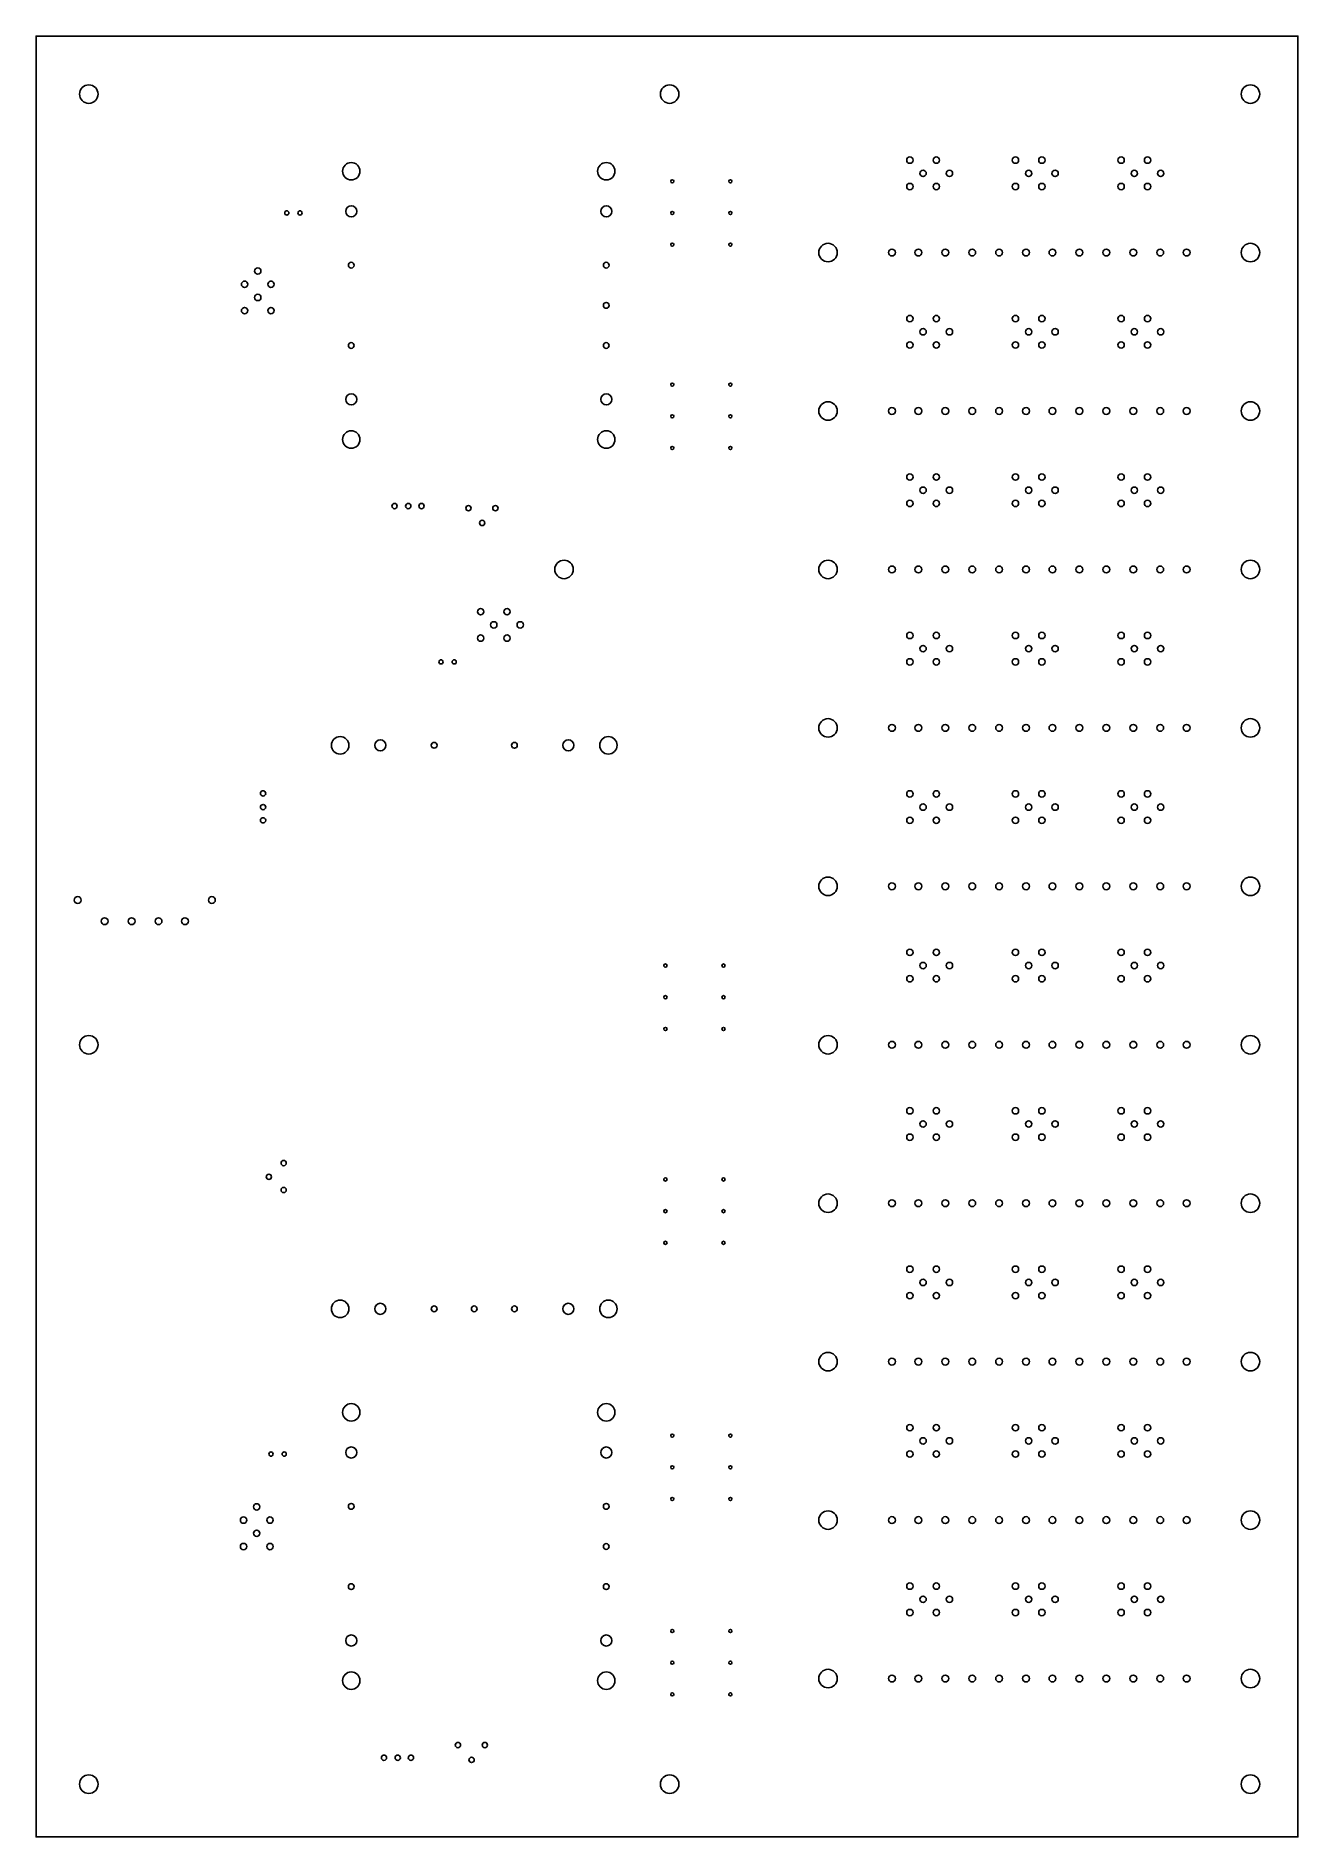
# Model space of a CAD drawing. Extents: x 360 to 599, y 340 to 681.
import ezdxf

# ---------------------------------------------------------------- set-up
doc = ezdxf.new("R2010")
doc.units = 0
doc.layers.get('0').update_dxf_attribs({"linetype": 'CONTINUOUS'})
doc.layers.add('_BOARD', color=254, linetype='CONTINUOUS')
doc.layers.add('_DRILL', color=251, linetype='CONTINUOUS')

# ---------------------------------------------------------------- blocks, each defined once
blk = doc.blocks.new('_HOLE')
blk.add_circle((0, 0), 0.5)

msp = doc.modelspace()

# ---------------------------------------------------------------- linework, layer by layer
at = {"layer": '_BOARD', "color": 3}
msp.add_lwpolyline([(360, 340), (599, 340), (599, 340), (599, 681), (599, 681), (360, 681), (360, 681), (360, 340), (360, 340)], close=True, dxfattribs=at)

# ---------------------------------------------------------------- block references
at = {"layer": '_DRILL'}
for p, xscale, yscale in [((370, 670), 3.5, 3.5), ((480, 670), 3.5, 3.5), ((590, 670), 3.5, 3.5), ((419.7, 655.4), 3.3, 3.3), ((468, 655.4), 3.3, 3.3), ((525.5, 657.5), 1.2, 1.2), ((528, 655), 1.2, 1.2), ((530.5, 657.5), 1.2, 1.2), ((533, 655), 1.2, 1.2), ((545.5, 657.5), 1.2, 1.2), ((548, 655), 1.2, 1.2), ((550.5, 657.5), 1.2, 1.2), ((553, 655), 1.2, 1.2), ((565.5, 657.5), 1.2, 1.2), ((568, 655), 1.2, 1.2), ((570.5, 657.5), 1.2, 1.2), ((573, 655), 1.2, 1.2), ((480.5, 653.5), 0.6, 0.6), ((491.5, 653.5), 0.6, 0.6), ((525.5, 652.5), 1.2, 1.2), ((530.5, 652.5), 1.2, 1.2), ((545.5, 652.5), 1.2, 1.2), ((550.5, 652.5), 1.2, 1.2), ((565.5, 652.5), 1.2, 1.2), ((570.5, 652.5), 1.2, 1.2), ((419.7, 647.8), 2.1, 2.1), ((468, 647.8), 2.1, 2.1), ((407.5, 647.5), 0.8, 0.8), ((410, 647.5), 0.8, 0.8), ((480.5, 647.5), 0.6, 0.6), ((491.5, 647.5), 0.6, 0.6), ((480.5, 641.5), 0.6, 0.6), ((491.5, 641.5), 0.6, 0.6), ((510, 640), 3.5, 3.5), ((590, 640), 3.5, 3.5), ((419.7, 637.6), 1.1, 1.1), ((468, 637.6), 1.1, 1.1), ((522.1, 640), 1.3, 1.3), ((527.1, 640), 1.3, 1.3), ((532.2, 640), 1.3, 1.3), ((537.3, 640), 1.3, 1.3), ((542.4, 640), 1.3, 1.3), ((547.5, 640), 1.3, 1.3), ((552.5, 640), 1.3, 1.3), ((557.6, 640), 1.3, 1.3), ((562.7, 640), 1.3, 1.3), ((567.8, 640), 1.3, 1.3), ((572.9, 640), 1.3, 1.3), ((577.9, 640), 1.3, 1.3), ((399.5, 634), 1.2, 1.2), ((402, 636.5), 1.2, 1.2), ((404.5, 634), 1.2, 1.2), ((402, 631.5), 1.2, 1.2), ((399.5, 629), 1.2, 1.2), ((404.5, 629), 1.2, 1.2), ((468, 630), 1.1, 1.1), ((525.5, 627.5), 1.2, 1.2), ((530.5, 627.5), 1.2, 1.2), ((545.5, 627.5), 1.2, 1.2), ((550.5, 627.5), 1.2, 1.2), ((565.5, 627.5), 1.2, 1.2), ((570.5, 627.5), 1.2, 1.2), ((528, 625), 1.2, 1.2), ((533, 625), 1.2, 1.2), ((548, 625), 1.2, 1.2), ((553, 625), 1.2, 1.2), ((568, 625), 1.2, 1.2), ((573, 625), 1.2, 1.2), ((419.7, 622.4), 1.1, 1.1), ((468, 622.4), 1.1, 1.1), ((525.5, 622.5), 1.2, 1.2), ((530.5, 622.5), 1.2, 1.2), ((545.5, 622.5), 1.2, 1.2), ((550.5, 622.5), 1.2, 1.2), ((565.5, 622.5), 1.2, 1.2), ((570.5, 622.5), 1.2, 1.2), ((480.5, 615), 0.6, 0.6), ((491.5, 615), 0.6, 0.6), ((419.7, 612.2), 2.1, 2.1), ((468, 612.2), 2.1, 2.1), ((510, 610), 3.5, 3.5), ((522.1, 610), 1.3, 1.3), ((527.1, 610), 1.3, 1.3), ((532.2, 610), 1.3, 1.3), ((537.3, 610), 1.3, 1.3), ((542.4, 610), 1.3, 1.3), ((547.5, 610), 1.3, 1.3), ((552.5, 610), 1.3, 1.3), ((557.6, 610), 1.3, 1.3), ((562.7, 610), 1.3, 1.3), ((567.8, 610), 1.3, 1.3), ((572.9, 610), 1.3, 1.3), ((577.9, 610), 1.3, 1.3), ((590, 610), 3.5, 3.5), ((480.5, 609), 0.6, 0.6), ((491.5, 609), 0.6, 0.6), ((419.7, 604.6), 3.3, 3.3), ((468, 604.6), 3.3, 3.3), ((480.5, 603), 0.6, 0.6), ((491.5, 603), 0.6, 0.6), ((525.5, 597.5), 1.2, 1.2), ((530.5, 597.5), 1.2, 1.2), ((545.5, 597.5), 1.2, 1.2), ((550.5, 597.5), 1.2, 1.2), ((565.5, 597.5), 1.2, 1.2), ((570.5, 597.5), 1.2, 1.2), ((528, 595), 1.2, 1.2), ((533, 595), 1.2, 1.2), ((548, 595), 1.2, 1.2), ((553, 595), 1.2, 1.2), ((568, 595), 1.2, 1.2), ((573, 595), 1.2, 1.2), ((525.5, 592.5), 1.2, 1.2), ((530.5, 592.5), 1.2, 1.2), ((545.5, 592.5), 1.2, 1.2), ((550.5, 592.5), 1.2, 1.2), ((565.5, 592.5), 1.2, 1.2), ((570.5, 592.5), 1.2, 1.2), ((460, 580), 3.5, 3.5), ((510, 580), 3.5, 3.5), ((522.1, 580), 1.3, 1.3), ((527.1, 580), 1.3, 1.3), ((532.2, 580), 1.3, 1.3), ((537.3, 580), 1.3, 1.3), ((542.4, 580), 1.3, 1.3), ((547.5, 580), 1.3, 1.3), ((552.5, 580), 1.3, 1.3), ((557.6, 580), 1.3, 1.3), ((562.7, 580), 1.3, 1.3), ((567.8, 580), 1.3, 1.3), ((572.9, 580), 1.3, 1.3), ((577.9, 580), 1.3, 1.3), ((590, 580), 3.5, 3.5), ((444.2, 572), 1.2, 1.2), ((446.7, 569.5), 1.2, 1.2), ((449.2, 572), 1.2, 1.2), ((451.7, 569.5), 1.2, 1.2), ((444.2, 567), 1.2, 1.2), ((449.2, 567), 1.2, 1.2), ((525.5, 567.5), 1.2, 1.2), ((530.5, 567.5), 1.2, 1.2), ((545.5, 567.5), 1.2, 1.2), ((550.5, 567.5), 1.2, 1.2), ((565.5, 567.5), 1.2, 1.2), ((570.5, 567.5), 1.2, 1.2), ((436.7, 562.5), 0.8, 0.8), ((439.2, 562.5), 0.8, 0.8), ((525.5, 562.5), 1.2, 1.2), ((528, 565), 1.2, 1.2), ((530.5, 562.5), 1.2, 1.2), ((533, 565), 1.2, 1.2), ((545.5, 562.5), 1.2, 1.2), ((548, 565), 1.2, 1.2), ((550.5, 562.5), 1.2, 1.2), ((553, 565), 1.2, 1.2), ((565.5, 562.5), 1.2, 1.2), ((568, 565), 1.2, 1.2), ((570.5, 562.5), 1.2, 1.2), ((573, 565), 1.2, 1.2), ((510, 550), 3.5, 3.5), ((522.1, 550), 1.3, 1.3), ((527.1, 550), 1.3, 1.3), ((532.2, 550), 1.3, 1.3), ((537.3, 550), 1.3, 1.3), ((542.4, 550), 1.3, 1.3), ((547.5, 550), 1.3, 1.3), ((552.5, 550), 1.3, 1.3), ((557.6, 550), 1.3, 1.3), ((562.7, 550), 1.3, 1.3), ((567.8, 550), 1.3, 1.3), ((572.9, 550), 1.3, 1.3), ((577.9, 550), 1.3, 1.3), ((590, 550), 3.5, 3.5), ((417.6, 546.7), 3.3, 3.3), ((425.2, 546.7), 2.1, 2.1), ((435.4, 546.7), 1.1, 1.1), ((450.6, 546.7), 1.1, 1.1), ((460.8, 546.7), 2.1, 2.1), ((468.4, 546.7), 3.3, 3.3), ((525.5, 537.5), 1.2, 1.2), ((528, 535), 1.2, 1.2), ((530.5, 537.5), 1.2, 1.2), ((533, 535), 1.2, 1.2), ((545.5, 537.5), 1.2, 1.2), ((548, 535), 1.2, 1.2), ((550.5, 537.5), 1.2, 1.2), ((553, 535), 1.2, 1.2), ((565.5, 537.5), 1.2, 1.2), ((568, 535), 1.2, 1.2), ((570.5, 537.5), 1.2, 1.2), ((573, 535), 1.2, 1.2), ((525.5, 532.5), 1.2, 1.2), ((530.5, 532.5), 1.2, 1.2), ((545.5, 532.5), 1.2, 1.2), ((550.5, 532.5), 1.2, 1.2), ((565.5, 532.5), 1.2, 1.2), ((570.5, 532.5), 1.2, 1.2), ((510, 520), 3.5, 3.5), ((590, 520), 3.5, 3.5), ((522.1, 520), 1.3, 1.3), ((527.1, 520), 1.3, 1.3), ((532.2, 520), 1.3, 1.3), ((537.3, 520), 1.3, 1.3), ((542.4, 520), 1.3, 1.3), ((547.5, 520), 1.3, 1.3), ((552.5, 520), 1.3, 1.3), ((557.6, 520), 1.3, 1.3), ((562.7, 520), 1.3, 1.3), ((567.8, 520), 1.3, 1.3), ((572.9, 520), 1.3, 1.3), ((577.9, 520), 1.3, 1.3), ((367.9, 517.4), 1.3, 1.3), ((393.3, 517.4), 1.3, 1.3), ((373, 513.4), 1.3, 1.3), ((378.1, 513.4), 1.3, 1.3), ((383.2, 513.4), 1.3, 1.3), ((388.2, 513.4), 1.3, 1.3), ((525.5, 507.5), 1.2, 1.2), ((530.5, 507.5), 1.2, 1.2), ((545.5, 507.5), 1.2, 1.2), ((550.5, 507.5), 1.2, 1.2), ((565.5, 507.5), 1.2, 1.2), ((570.5, 507.5), 1.2, 1.2), ((479.2, 505), 0.6, 0.6), ((490.2, 505), 0.6, 0.6), ((528, 505), 1.2, 1.2), ((533, 505), 1.2, 1.2), ((548, 505), 1.2, 1.2), ((553, 505), 1.2, 1.2), ((568, 505), 1.2, 1.2), ((573, 505), 1.2, 1.2), ((525.5, 502.5), 1.2, 1.2), ((530.5, 502.5), 1.2, 1.2), ((545.5, 502.5), 1.2, 1.2), ((550.5, 502.5), 1.2, 1.2), ((565.5, 502.5), 1.2, 1.2), ((570.5, 502.5), 1.2, 1.2), ((479.2, 499), 0.6, 0.6), ((490.2, 499), 0.6, 0.6), ((370, 490), 3.5, 3.5), ((479.2, 493), 0.6, 0.6), ((490.2, 493), 0.6, 0.6), ((510, 490), 3.5, 3.5), ((590, 490), 3.5, 3.5), ((522.1, 490), 1.3, 1.3), ((527.1, 490), 1.3, 1.3), ((532.2, 490), 1.3, 1.3), ((537.3, 490), 1.3, 1.3), ((542.4, 490), 1.3, 1.3), ((547.5, 490), 1.3, 1.3), ((552.5, 490), 1.3, 1.3), ((557.6, 490), 1.3, 1.3), ((562.7, 490), 1.3, 1.3), ((567.8, 490), 1.3, 1.3), ((572.9, 490), 1.3, 1.3), ((577.9, 490), 1.3, 1.3), ((525.5, 477.5), 1.2, 1.2), ((530.5, 477.5), 1.2, 1.2), ((545.5, 477.5), 1.2, 1.2), ((550.5, 477.5), 1.2, 1.2), ((565.5, 477.5), 1.2, 1.2), ((570.5, 477.5), 1.2, 1.2), ((528, 475), 1.2, 1.2), ((533, 475), 1.2, 1.2), ((548, 475), 1.2, 1.2), ((553, 475), 1.2, 1.2), ((568, 475), 1.2, 1.2), ((573, 475), 1.2, 1.2), ((525.5, 472.5), 1.2, 1.2), ((530.5, 472.5), 1.2, 1.2), ((545.5, 472.5), 1.2, 1.2), ((550.5, 472.5), 1.2, 1.2), ((565.5, 472.5), 1.2, 1.2), ((570.5, 472.5), 1.2, 1.2), ((479.2, 464.5), 0.6, 0.6), ((490.2, 464.5), 0.6, 0.6), ((510, 460), 3.5, 3.5), ((522.1, 460), 1.3, 1.3), ((527.1, 460), 1.3, 1.3), ((532.2, 460), 1.3, 1.3), ((537.3, 460), 1.3, 1.3), ((542.4, 460), 1.3, 1.3), ((547.5, 460), 1.3, 1.3), ((552.5, 460), 1.3, 1.3), ((557.6, 460), 1.3, 1.3), ((562.7, 460), 1.3, 1.3), ((567.8, 460), 1.3, 1.3), ((572.9, 460), 1.3, 1.3), ((577.9, 460), 1.3, 1.3), ((590, 460), 3.5, 3.5), ((479.2, 458.5), 0.6, 0.6), ((490.2, 458.5), 0.6, 0.6), ((479.2, 452.5), 0.6, 0.6), ((490.2, 452.5), 0.6, 0.6), ((525.5, 447.5), 1.2, 1.2), ((530.5, 447.5), 1.2, 1.2), ((545.5, 447.5), 1.2, 1.2), ((550.5, 447.5), 1.2, 1.2), ((565.5, 447.5), 1.2, 1.2), ((570.5, 447.5), 1.2, 1.2), ((528, 445), 1.2, 1.2), ((533, 445), 1.2, 1.2), ((548, 445), 1.2, 1.2), ((553, 445), 1.2, 1.2), ((568, 445), 1.2, 1.2), ((573, 445), 1.2, 1.2), ((417.6, 440), 3.3, 3.3), ((425.2, 440), 2.1, 2.1), ((435.4, 440), 1.1, 1.1), ((443, 440), 1.1, 1.1), ((450.6, 440), 1.1, 1.1), ((460.8, 440), 2.1, 2.1), ((468.4, 440), 3.3, 3.3), ((525.5, 442.5), 1.2, 1.2), ((530.5, 442.5), 1.2, 1.2), ((545.5, 442.5), 1.2, 1.2), ((550.5, 442.5), 1.2, 1.2), ((565.5, 442.5), 1.2, 1.2), ((570.5, 442.5), 1.2, 1.2), ((510, 430), 3.5, 3.5), ((522.1, 430), 1.3, 1.3), ((527.1, 430), 1.3, 1.3), ((532.2, 430), 1.3, 1.3), ((537.3, 430), 1.3, 1.3), ((542.4, 430), 1.3, 1.3), ((547.5, 430), 1.3, 1.3), ((552.5, 430), 1.3, 1.3), ((557.6, 430), 1.3, 1.3), ((562.7, 430), 1.3, 1.3), ((567.8, 430), 1.3, 1.3), ((572.9, 430), 1.3, 1.3), ((577.9, 430), 1.3, 1.3), ((590, 430), 3.5, 3.5), ((419.7, 420.4), 3.3, 3.3), ((468, 420.4), 3.3, 3.3), ((480.5, 416), 0.6, 0.6), ((491.5, 416), 0.6, 0.6), ((525.5, 417.5), 1.2, 1.2), ((530.5, 417.5), 1.2, 1.2), ((545.5, 417.5), 1.2, 1.2), ((550.5, 417.5), 1.2, 1.2), ((565.5, 417.5), 1.2, 1.2), ((570.5, 417.5), 1.2, 1.2), ((404.5, 412.5), 0.8, 0.8), ((407, 412.5), 0.8, 0.8), ((419.7, 412.8), 2.1, 2.1), ((468, 412.8), 2.1, 2.1), ((525.5, 412.5), 1.2, 1.2), ((528, 415), 1.2, 1.2), ((530.5, 412.5), 1.2, 1.2), ((533, 415), 1.2, 1.2), ((545.5, 412.5), 1.2, 1.2), ((548, 415), 1.2, 1.2), ((550.5, 412.5), 1.2, 1.2), ((553, 415), 1.2, 1.2), ((565.5, 412.5), 1.2, 1.2), ((568, 415), 1.2, 1.2), ((570.5, 412.5), 1.2, 1.2), ((573, 415), 1.2, 1.2), ((480.5, 410), 0.6, 0.6), ((491.5, 410), 0.6, 0.6), ((401.8, 402.5), 1.2, 1.2), ((419.7, 402.6), 1.1, 1.1), ((468, 402.6), 1.1, 1.1), ((480.5, 404), 0.6, 0.6), ((491.5, 404), 0.6, 0.6), ((399.3, 400), 1.2, 1.2), ((404.3, 400), 1.2, 1.2), ((510, 400), 3.5, 3.5), ((522.1, 400), 1.3, 1.3), ((527.1, 400), 1.3, 1.3), ((532.2, 400), 1.3, 1.3), ((537.3, 400), 1.3, 1.3), ((542.4, 400), 1.3, 1.3), ((547.5, 400), 1.3, 1.3), ((552.5, 400), 1.3, 1.3), ((557.6, 400), 1.3, 1.3), ((562.7, 400), 1.3, 1.3), ((567.8, 400), 1.3, 1.3), ((572.9, 400), 1.3, 1.3), ((577.9, 400), 1.3, 1.3), ((590, 400), 3.5, 3.5), ((399.3, 395), 1.2, 1.2), ((401.8, 397.5), 1.2, 1.2), ((404.3, 395), 1.2, 1.2), ((468, 395), 1.1, 1.1), ((419.7, 387.4), 1.1, 1.1), ((468, 387.4), 1.1, 1.1), ((525.5, 387.5), 1.2, 1.2), ((528, 385), 1.2, 1.2), ((530.5, 387.5), 1.2, 1.2), ((533, 385), 1.2, 1.2), ((545.5, 387.5), 1.2, 1.2), ((548, 385), 1.2, 1.2), ((550.5, 387.5), 1.2, 1.2), ((553, 385), 1.2, 1.2), ((565.5, 387.5), 1.2, 1.2), ((568, 385), 1.2, 1.2), ((570.5, 387.5), 1.2, 1.2), ((573, 385), 1.2, 1.2), ((525.5, 382.5), 1.2, 1.2), ((530.5, 382.5), 1.2, 1.2), ((545.5, 382.5), 1.2, 1.2), ((550.5, 382.5), 1.2, 1.2), ((565.5, 382.5), 1.2, 1.2), ((570.5, 382.5), 1.2, 1.2), ((480.5, 379), 0.6, 0.6), ((491.5, 379), 0.6, 0.6), ((419.7, 377.2), 2.1, 2.1), ((468, 377.2), 2.1, 2.1), ((480.5, 373), 0.6, 0.6), ((491.5, 373), 0.6, 0.6), ((510, 370), 3.5, 3.5), ((590, 370), 3.5, 3.5), ((419.7, 369.6), 3.3, 3.3), ((468, 369.6), 3.3, 3.3), ((522.1, 370), 1.3, 1.3), ((527.1, 370), 1.3, 1.3), ((532.2, 370), 1.3, 1.3), ((537.3, 370), 1.3, 1.3), ((542.4, 370), 1.3, 1.3), ((547.5, 370), 1.3, 1.3), ((552.5, 370), 1.3, 1.3), ((557.6, 370), 1.3, 1.3), ((562.7, 370), 1.3, 1.3), ((567.8, 370), 1.3, 1.3), ((572.9, 370), 1.3, 1.3), ((577.9, 370), 1.3, 1.3), ((480.5, 367), 0.6, 0.6), ((491.5, 367), 0.6, 0.6), ((370, 350), 3.5, 3.5), ((480, 350), 3.5, 3.5), ((590, 350), 3.5, 3.5)]:
    msp.add_blockref('_HOLE', p, dxfattribs=dict(at, xscale=xscale, yscale=yscale))
for p in [(427.9, 592), (430.5, 592), (433, 592), (441.9, 591.6), (447, 591.6), (444.5, 588.8), (403, 537.6), (403, 535), (403, 532.5), (406.9, 467.6), (404.1, 465), (406.9, 462.5), (425.9, 355), (428.5, 355), (431, 355), (439.9, 357.4), (442.5, 354.6), (445, 357.4)]:
    msp.add_blockref('_HOLE', p, dxfattribs=at)

doc.saveas('drawing.dxf')
